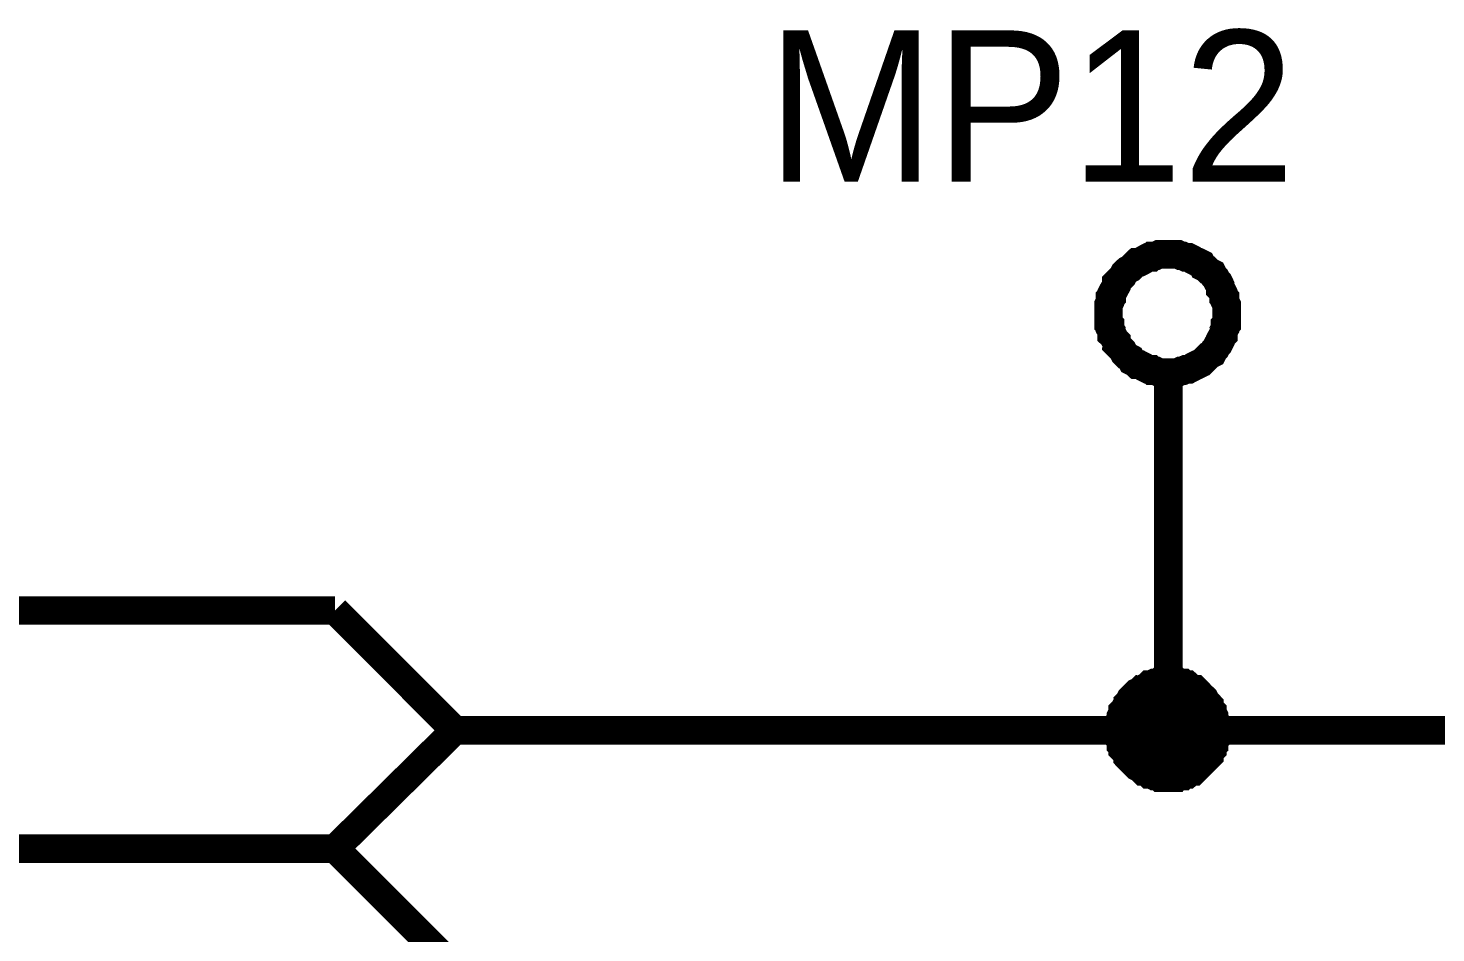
# Model space of a CAD drawing. Header units: millimetres. Extents: x 0 to 420, y 0 to 297.
# Drawn here: x 65.59 to 80.39, y 240.36 to 249.86 of the extents above; entities that cross this region are included whole.
import ezdxf

# ---------------------------------------------------------------- set-up
doc = ezdxf.new("R2010")
doc.units = ezdxf.units.MM
doc.layers.add('Sheet', color=255, linetype='Continuous')

msp = doc.modelspace()

# ---------------------------------------------------------------- linework, layer by layer
at = {"layer": 'Sheet'}
for points, const_width in [([(76.946, 246.86), (76.946, 246.893), (76.946, 246.926), (76.946, 246.959), (76.962, 246.992), (76.962, 247.025), (76.979, 247.042), (76.979, 247.075), (76.996, 247.108), (77.012, 247.125), (77.029, 247.158), (77.029, 247.191), (77.045, 247.207), (77.078, 247.241), (77.095, 247.257), (77.111, 247.29), (77.128, 247.307), (77.145, 247.323), (77.178, 247.34), (77.194, 247.356), (77.227, 247.39), (77.244, 247.406), (77.277, 247.406), (77.31, 247.423), (77.327, 247.439), (77.36, 247.456), (77.393, 247.456), (77.409, 247.472), (77.442, 247.472), (77.476, 247.489), (77.509, 247.489), (77.542, 247.489), (77.575, 247.489)], 0.3), ([(77.575, 247.489), (77.542, 247.489), (77.509, 247.489), (77.476, 247.489), (77.442, 247.472), (77.409, 247.472), (77.393, 247.456), (77.36, 247.456), (77.327, 247.439), (77.31, 247.423), (77.277, 247.406), (77.244, 247.406), (77.227, 247.39), (77.194, 247.356), (77.178, 247.34), (77.145, 247.323), (77.128, 247.307), (77.111, 247.29), (77.095, 247.257), (77.078, 247.241), (77.045, 247.207), (77.029, 247.191), (77.029, 247.158), (77.012, 247.125), (76.996, 247.108), (76.979, 247.075), (76.979, 247.042), (76.962, 247.025), (76.962, 246.992), (76.946, 246.959), (76.946, 246.926), (76.946, 246.893), (76.946, 246.86)], 0.3), ([(77.575, 247.489), (77.608, 247.489), (77.641, 247.489), (77.674, 247.489), (77.707, 247.472), (77.724, 247.472), (77.757, 247.456), (77.79, 247.456), (77.823, 247.439), (77.84, 247.423), (77.873, 247.406), (77.889, 247.406), (77.922, 247.39), (77.939, 247.356), (77.972, 247.34), (77.989, 247.323), (78.005, 247.307), (78.038, 247.29), (78.055, 247.257), (78.071, 247.241), (78.088, 247.207), (78.105, 247.191), (78.121, 247.158), (78.121, 247.125), (78.138, 247.108), (78.154, 247.075), (78.154, 247.042), (78.171, 247.025), (78.171, 246.992), (78.187, 246.959), (78.187, 246.926), (78.187, 246.893), (78.187, 246.86)], 0.3), ([(78.187, 246.86), (78.187, 246.893), (78.187, 246.926), (78.187, 246.959), (78.171, 246.992), (78.171, 247.025), (78.154, 247.042), (78.154, 247.075), (78.138, 247.108), (78.121, 247.125), (78.121, 247.158), (78.105, 247.191), (78.088, 247.207), (78.071, 247.241), (78.055, 247.257), (78.038, 247.29), (78.005, 247.307), (77.989, 247.323), (77.972, 247.34), (77.939, 247.356), (77.922, 247.39), (77.889, 247.406), (77.873, 247.406), (77.84, 247.423), (77.823, 247.439), (77.79, 247.456), (77.757, 247.456), (77.724, 247.472), (77.707, 247.472), (77.674, 247.489), (77.641, 247.489), (77.608, 247.489), (77.575, 247.489)], 0.3), ([(77.575, 246.247), (77.542, 246.247), (77.509, 246.247), (77.476, 246.247), (77.442, 246.264), (77.409, 246.264), (77.393, 246.28), (77.36, 246.28), (77.327, 246.297), (77.31, 246.313), (77.277, 246.33), (77.244, 246.33), (77.227, 246.346), (77.194, 246.363), (77.178, 246.396), (77.145, 246.413), (77.128, 246.429), (77.111, 246.446), (77.095, 246.479), (77.078, 246.495), (77.045, 246.529), (77.029, 246.545), (77.029, 246.578), (77.012, 246.595), (76.996, 246.628), (76.979, 246.644), (76.979, 246.678), (76.962, 246.711), (76.962, 246.744), (76.946, 246.76), (76.946, 246.793), (76.946, 246.827), (76.946, 246.86)], 0.3), ([(76.946, 246.86), (76.946, 246.86)], 0.3), ([(76.946, 246.86), (76.946, 246.827), (76.946, 246.793), (76.946, 246.76), (76.962, 246.744), (76.962, 246.711), (76.979, 246.678), (76.979, 246.644), (76.996, 246.628), (77.012, 246.595), (77.029, 246.578), (77.029, 246.545), (77.045, 246.529), (77.078, 246.495), (77.095, 246.479), (77.111, 246.446), (77.128, 246.429), (77.145, 246.413), (77.178, 246.396), (77.194, 246.363), (77.227, 246.346), (77.244, 246.33), (77.277, 246.33), (77.31, 246.313), (77.327, 246.297), (77.36, 246.28), (77.393, 246.28), (77.409, 246.264), (77.442, 246.264), (77.476, 246.247), (77.509, 246.247), (77.542, 246.247), (77.575, 246.247)], 0.3), ([(78.187, 246.86), (78.187, 246.827), (78.187, 246.793), (78.187, 246.76), (78.171, 246.744), (78.171, 246.711), (78.154, 246.678), (78.154, 246.644), (78.138, 246.628), (78.121, 246.595), (78.121, 246.578), (78.105, 246.545), (78.088, 246.529), (78.071, 246.495), (78.055, 246.479), (78.038, 246.446), (78.005, 246.429), (77.989, 246.413), (77.972, 246.396), (77.939, 246.363), (77.922, 246.346), (77.889, 246.33), (77.873, 246.33), (77.84, 246.313), (77.823, 246.297), (77.79, 246.28), (77.757, 246.28), (77.724, 246.264), (77.707, 246.264), (77.674, 246.247), (77.641, 246.247), (77.608, 246.247), (77.575, 246.247)], 0.3), ([(77.575, 246.247), (77.608, 246.247), (77.641, 246.247), (77.674, 246.247), (77.707, 246.264), (77.724, 246.264), (77.757, 246.28), (77.79, 246.28), (77.823, 246.297), (77.84, 246.313), (77.873, 246.33), (77.889, 246.33), (77.922, 246.346), (77.939, 246.363), (77.972, 246.396), (77.989, 246.413), (78.005, 246.429), (78.038, 246.446), (78.055, 246.479), (78.071, 246.495), (78.088, 246.529), (78.105, 246.545), (78.121, 246.578), (78.121, 246.595), (78.138, 246.628), (78.154, 246.644), (78.154, 246.678), (78.171, 246.711), (78.171, 246.744), (78.187, 246.76), (78.187, 246.793), (78.187, 246.827), (78.187, 246.86)], 0.3), ([(78.187, 246.86), (78.187, 246.86), (78.187, 246.86), (78.187, 246.86), (78.187, 246.86), (78.187, 246.86), (78.187, 246.86), (78.187, 246.86), (78.187, 246.86), (78.187, 246.86), (78.187, 246.86), (78.187, 246.86), (78.187, 246.86), (78.187, 246.86), (78.187, 246.86), (78.187, 246.86), (78.187, 246.86), (78.187, 246.86), (78.187, 246.86), (78.187, 246.86), (78.187, 246.86), (78.187, 246.86), (78.187, 246.86), (78.187, 246.86), (78.187, 246.86), (78.187, 246.86), (78.187, 246.86), (78.187, 246.86), (78.187, 246.86), (78.187, 246.86), (78.187, 246.86), (78.187, 246.86), (78.187, 246.86)], 0.3), ([(78.187, 246.86), (78.187, 246.86)], 0.3), ([(77.575, 246.247), (77.575, 244.989)], 0.3), ([(77.575, 242.488), (77.575, 244.989)], 0.3), ([(68.819, 243.747), (43.844, 243.747)], 0.3), ([(70.077, 242.488), (68.819, 243.747)], 0.3), ([(77.062, 242.488), (77.062, 242.521), (77.062, 242.538), (77.062, 242.571), (77.078, 242.588), (77.078, 242.621), (77.078, 242.637), (77.095, 242.67), (77.095, 242.687), (77.111, 242.703), (77.128, 242.737), (77.145, 242.753), (77.145, 242.77), (77.161, 242.786), (77.178, 242.819), (77.194, 242.836), (77.211, 242.852), (77.227, 242.869), (77.244, 242.886), (77.277, 242.902), (77.294, 242.919), (77.31, 242.919), (77.327, 242.935), (77.36, 242.952), (77.376, 242.968), (77.393, 242.968), (77.426, 242.985), (77.442, 242.985), (77.476, 242.985), (77.492, 243.002), (77.525, 243.002), (77.542, 243.002), (77.575, 243.002)], 0.3), ([(77.062, 242.488), (77.062, 242.521), (77.062, 242.538), (77.062, 242.571), (77.078, 242.588), (77.078, 242.621), (77.078, 242.637), (77.095, 242.67), (77.095, 242.687), (77.111, 242.703), (77.128, 242.737), (77.145, 242.753), (77.145, 242.77), (77.161, 242.786), (77.178, 242.819), (77.194, 242.836), (77.211, 242.852), (77.227, 242.869), (77.244, 242.886), (77.277, 242.902), (77.294, 242.919), (77.31, 242.919), (77.327, 242.935), (77.36, 242.952), (77.376, 242.968), (77.393, 242.968), (77.426, 242.985), (77.442, 242.985), (77.476, 242.985), (77.492, 243.002), (77.525, 243.002), (77.542, 243.002), (77.575, 243.002)], 0.3), ([(77.062, 242.488), (77.062, 242.521), (77.062, 242.538), (77.062, 242.571), (77.078, 242.588), (77.078, 242.621), (77.078, 242.637), (77.095, 242.67), (77.095, 242.687), (77.111, 242.703), (77.128, 242.737), (77.145, 242.753), (77.145, 242.77), (77.161, 242.786), (77.178, 242.819), (77.194, 242.836), (77.211, 242.852), (77.227, 242.869), (77.244, 242.886), (77.277, 242.902), (77.294, 242.919), (77.31, 242.919), (77.327, 242.935), (77.36, 242.952), (77.376, 242.968), (77.393, 242.968), (77.426, 242.985), (77.442, 242.985), (77.476, 242.985), (77.492, 243.002), (77.525, 243.002), (77.542, 243.002), (77.575, 243.002)], 0.3), ([(77.062, 242.488), (77.062, 242.521), (77.062, 242.538), (77.062, 242.571), (77.078, 242.588), (77.078, 242.621), (77.078, 242.637), (77.095, 242.67), (77.095, 242.687), (77.111, 242.703), (77.128, 242.737), (77.145, 242.753), (77.145, 242.77), (77.161, 242.786), (77.178, 242.819), (77.194, 242.836), (77.211, 242.852), (77.227, 242.869), (77.244, 242.886), (77.277, 242.902), (77.294, 242.919), (77.31, 242.919), (77.327, 242.935), (77.36, 242.952), (77.376, 242.968), (77.393, 242.968), (77.426, 242.985), (77.442, 242.985), (77.476, 242.985), (77.492, 243.002), (77.525, 243.002), (77.542, 243.002), (77.575, 243.002)], 0.3), ([(77.062, 242.488), (77.062, 242.521), (77.062, 242.538), (77.062, 242.571), (77.078, 242.588), (77.078, 242.621), (77.078, 242.637), (77.095, 242.67), (77.095, 242.687), (77.111, 242.703), (77.128, 242.737), (77.145, 242.753), (77.145, 242.77), (77.161, 242.786), (77.178, 242.819), (77.194, 242.836), (77.211, 242.852), (77.227, 242.869), (77.244, 242.886), (77.277, 242.902), (77.294, 242.919), (77.31, 242.919), (77.327, 242.935), (77.36, 242.952), (77.376, 242.968), (77.393, 242.968), (77.426, 242.985), (77.442, 242.985), (77.476, 242.985), (77.492, 243.002), (77.525, 243.002), (77.542, 243.002), (77.575, 243.002)], 0.3), ([(77.062, 242.488), (77.062, 242.521), (77.062, 242.538), (77.062, 242.571), (77.078, 242.588), (77.078, 242.621), (77.078, 242.637), (77.095, 242.67), (77.095, 242.687), (77.111, 242.703), (77.128, 242.737), (77.145, 242.753), (77.145, 242.77), (77.161, 242.786), (77.178, 242.819), (77.194, 242.836), (77.211, 242.852), (77.227, 242.869), (77.244, 242.886), (77.277, 242.902), (77.294, 242.919), (77.31, 242.919), (77.327, 242.935), (77.36, 242.952), (77.376, 242.968), (77.393, 242.968), (77.426, 242.985), (77.442, 242.985), (77.476, 242.985), (77.492, 243.002), (77.525, 243.002), (77.542, 243.002), (77.575, 243.002)], 0.3), ([(77.062, 242.488), (77.062, 242.521), (77.062, 242.538), (77.062, 242.571), (77.078, 242.588), (77.078, 242.621), (77.078, 242.637), (77.095, 242.67), (77.095, 242.687), (77.111, 242.703), (77.128, 242.737), (77.145, 242.753), (77.145, 242.77), (77.161, 242.786), (77.178, 242.819), (77.194, 242.836), (77.211, 242.852), (77.227, 242.869), (77.244, 242.886), (77.277, 242.902), (77.294, 242.919), (77.31, 242.919), (77.327, 242.935), (77.36, 242.952), (77.376, 242.968), (77.393, 242.968), (77.426, 242.985), (77.442, 242.985), (77.476, 242.985), (77.492, 243.002), (77.525, 243.002), (77.542, 243.002), (77.575, 243.002)], 0.0991), ([(77.062, 242.488), (77.062, 242.521), (77.062, 242.538), (77.062, 242.571), (77.078, 242.588), (77.078, 242.621), (77.078, 242.637), (77.095, 242.67), (77.095, 242.687), (77.111, 242.703), (77.128, 242.737), (77.145, 242.753), (77.145, 242.77), (77.161, 242.786), (77.178, 242.819), (77.194, 242.836), (77.211, 242.852), (77.227, 242.869), (77.244, 242.886), (77.277, 242.902), (77.294, 242.919), (77.31, 242.919), (77.327, 242.935), (77.36, 242.952), (77.376, 242.968), (77.393, 242.968), (77.426, 242.985), (77.442, 242.985), (77.476, 242.985), (77.492, 243.002), (77.525, 243.002), (77.542, 243.002), (77.575, 243.002)], 0.0991), ([(77.062, 242.488), (77.062, 242.521), (77.062, 242.538), (77.062, 242.571), (77.078, 242.588), (77.078, 242.621), (77.078, 242.637), (77.095, 242.67), (77.095, 242.687), (77.111, 242.703), (77.128, 242.737), (77.145, 242.753), (77.145, 242.77), (77.161, 242.786), (77.178, 242.819), (77.194, 242.836), (77.211, 242.852), (77.227, 242.869), (77.244, 242.886), (77.277, 242.902), (77.294, 242.919), (77.31, 242.919), (77.327, 242.935), (77.36, 242.952), (77.376, 242.968), (77.393, 242.968), (77.426, 242.985), (77.442, 242.985), (77.476, 242.985), (77.492, 243.002), (77.525, 243.002), (77.542, 243.002), (77.575, 243.002)], 0.0991), ([(77.062, 242.488), (77.062, 242.521), (77.062, 242.538), (77.062, 242.571), (77.078, 242.588), (77.078, 242.621), (77.078, 242.637), (77.095, 242.67), (77.095, 242.687), (77.111, 242.703), (77.128, 242.737), (77.145, 242.753), (77.145, 242.77), (77.161, 242.786), (77.178, 242.819), (77.194, 242.836), (77.211, 242.852), (77.227, 242.869), (77.244, 242.886), (77.277, 242.902), (77.294, 242.919), (77.31, 242.919), (77.327, 242.935), (77.36, 242.952), (77.376, 242.968), (77.393, 242.968), (77.426, 242.985), (77.442, 242.985), (77.476, 242.985), (77.492, 243.002), (77.525, 243.002), (77.542, 243.002), (77.575, 243.002)], 0.0991), ([(77.062, 242.488), (77.062, 242.521), (77.062, 242.538), (77.062, 242.571), (77.078, 242.588), (77.078, 242.621), (77.078, 242.637), (77.095, 242.67), (77.095, 242.687), (77.111, 242.703), (77.128, 242.737), (77.145, 242.753), (77.145, 242.77), (77.161, 242.786), (77.178, 242.819), (77.194, 242.836), (77.211, 242.852), (77.227, 242.869), (77.244, 242.886), (77.277, 242.902), (77.294, 242.919), (77.31, 242.919), (77.327, 242.935), (77.36, 242.952), (77.376, 242.968), (77.393, 242.968), (77.426, 242.985), (77.442, 242.985), (77.476, 242.985), (77.492, 243.002), (77.525, 243.002), (77.542, 243.002), (77.575, 243.002)], 0.0991), ([(77.062, 242.488), (77.062, 242.521), (77.062, 242.538), (77.062, 242.571), (77.078, 242.588), (77.078, 242.621), (77.078, 242.637), (77.095, 242.67), (77.095, 242.687), (77.111, 242.703), (77.128, 242.737), (77.145, 242.753), (77.145, 242.77), (77.161, 242.786), (77.178, 242.819), (77.194, 242.836), (77.211, 242.852), (77.227, 242.869), (77.244, 242.886), (77.277, 242.902), (77.294, 242.919), (77.31, 242.919), (77.327, 242.935), (77.36, 242.952), (77.376, 242.968), (77.393, 242.968), (77.426, 242.985), (77.442, 242.985), (77.476, 242.985), (77.492, 243.002), (77.525, 243.002), (77.542, 243.002), (77.575, 243.002)], 0.0991), ([(77.575, 243.002), (77.575, 243.002)], 0.3), ([(77.575, 243.002), (77.608, 243.002), (77.625, 243.002), (77.658, 243.002), (77.674, 242.985), (77.707, 242.985), (77.724, 242.985), (77.74, 242.968), (77.773, 242.968), (77.79, 242.952), (77.807, 242.935), (77.84, 242.919), (77.856, 242.919), (77.873, 242.902), (77.889, 242.886), (77.906, 242.869), (77.922, 242.852), (77.939, 242.836), (77.956, 242.819), (77.972, 242.786), (77.989, 242.77), (78.005, 242.753), (78.005, 242.737), (78.022, 242.703), (78.038, 242.687), (78.038, 242.67), (78.055, 242.637), (78.055, 242.621), (78.055, 242.588), (78.071, 242.571), (78.071, 242.538), (78.071, 242.521), (78.071, 242.488)], 0.3), ([(77.575, 243.002), (77.575, 243.002)], 0.3), ([(77.575, 243.002), (77.608, 243.002), (77.625, 243.002), (77.658, 243.002), (77.674, 242.985), (77.707, 242.985), (77.724, 242.985), (77.74, 242.968), (77.773, 242.968), (77.79, 242.952), (77.807, 242.935), (77.84, 242.919), (77.856, 242.919), (77.873, 242.902), (77.889, 242.886), (77.906, 242.869), (77.922, 242.852), (77.939, 242.836), (77.956, 242.819), (77.972, 242.786), (77.989, 242.77), (78.005, 242.753), (78.005, 242.737), (78.022, 242.703), (78.038, 242.687), (78.038, 242.67), (78.055, 242.637), (78.055, 242.621), (78.055, 242.588), (78.071, 242.571), (78.071, 242.538), (78.071, 242.521), (78.071, 242.488)], 0.3), ([(77.575, 243.002), (77.575, 243.002)], 0.3), ([(77.575, 243.002), (77.608, 243.002), (77.625, 243.002), (77.658, 243.002), (77.674, 242.985), (77.707, 242.985), (77.724, 242.985), (77.74, 242.968), (77.773, 242.968), (77.79, 242.952), (77.807, 242.935), (77.84, 242.919), (77.856, 242.919), (77.873, 242.902), (77.889, 242.886), (77.906, 242.869), (77.922, 242.852), (77.939, 242.836), (77.956, 242.819), (77.972, 242.786), (77.989, 242.77), (78.005, 242.753), (78.005, 242.737), (78.022, 242.703), (78.038, 242.687), (78.038, 242.67), (78.055, 242.637), (78.055, 242.621), (78.055, 242.588), (78.071, 242.571), (78.071, 242.538), (78.071, 242.521), (78.071, 242.488)], 0.3), ([(77.575, 243.002), (77.575, 243.002)], 0.3), ([(77.575, 243.002), (77.608, 243.002), (77.625, 243.002), (77.658, 243.002), (77.674, 242.985), (77.707, 242.985), (77.724, 242.985), (77.74, 242.968), (77.773, 242.968), (77.79, 242.952), (77.807, 242.935), (77.84, 242.919), (77.856, 242.919), (77.873, 242.902), (77.889, 242.886), (77.906, 242.869), (77.922, 242.852), (77.939, 242.836), (77.956, 242.819), (77.972, 242.786), (77.989, 242.77), (78.005, 242.753), (78.005, 242.737), (78.022, 242.703), (78.038, 242.687), (78.038, 242.67), (78.055, 242.637), (78.055, 242.621), (78.055, 242.588), (78.071, 242.571), (78.071, 242.538), (78.071, 242.521), (78.071, 242.488)], 0.3), ([(77.575, 243.002), (77.575, 243.002)], 0.3), ([(77.575, 243.002), (77.608, 243.002), (77.625, 243.002), (77.658, 243.002), (77.674, 242.985), (77.707, 242.985), (77.724, 242.985), (77.74, 242.968), (77.773, 242.968), (77.79, 242.952), (77.807, 242.935), (77.84, 242.919), (77.856, 242.919), (77.873, 242.902), (77.889, 242.886), (77.906, 242.869), (77.922, 242.852), (77.939, 242.836), (77.956, 242.819), (77.972, 242.786), (77.989, 242.77), (78.005, 242.753), (78.005, 242.737), (78.022, 242.703), (78.038, 242.687), (78.038, 242.67), (78.055, 242.637), (78.055, 242.621), (78.055, 242.588), (78.071, 242.571), (78.071, 242.538), (78.071, 242.521), (78.071, 242.488)], 0.3), ([(77.575, 243.002), (77.575, 243.002)], 0.3), ([(77.575, 243.002), (77.608, 243.002), (77.625, 243.002), (77.658, 243.002), (77.674, 242.985), (77.707, 242.985), (77.724, 242.985), (77.74, 242.968), (77.773, 242.968), (77.79, 242.952), (77.807, 242.935), (77.84, 242.919), (77.856, 242.919), (77.873, 242.902), (77.889, 242.886), (77.906, 242.869), (77.922, 242.852), (77.939, 242.836), (77.956, 242.819), (77.972, 242.786), (77.989, 242.77), (78.005, 242.753), (78.005, 242.737), (78.022, 242.703), (78.038, 242.687), (78.038, 242.67), (78.055, 242.637), (78.055, 242.621), (78.055, 242.588), (78.071, 242.571), (78.071, 242.538), (78.071, 242.521), (78.071, 242.488)], 0.3), ([(77.575, 243.002), (77.575, 243.002)], 0.0991), ([(77.575, 243.002), (77.608, 243.002), (77.625, 243.002), (77.658, 243.002), (77.674, 242.985), (77.707, 242.985), (77.724, 242.985), (77.74, 242.968), (77.773, 242.968), (77.79, 242.952), (77.807, 242.935), (77.84, 242.919), (77.856, 242.919), (77.873, 242.902), (77.889, 242.886), (77.906, 242.869), (77.922, 242.852), (77.939, 242.836), (77.956, 242.819), (77.972, 242.786), (77.989, 242.77), (78.005, 242.753), (78.005, 242.737), (78.022, 242.703), (78.038, 242.687), (78.038, 242.67), (78.055, 242.637), (78.055, 242.621), (78.055, 242.588), (78.071, 242.571), (78.071, 242.538), (78.071, 242.521), (78.071, 242.488)], 0.0991), ([(77.575, 243.002), (77.575, 243.002)], 0.0991), ([(77.575, 243.002), (77.608, 243.002), (77.625, 243.002), (77.658, 243.002), (77.674, 242.985), (77.707, 242.985), (77.724, 242.985), (77.74, 242.968), (77.773, 242.968), (77.79, 242.952), (77.807, 242.935), (77.84, 242.919), (77.856, 242.919), (77.873, 242.902), (77.889, 242.886), (77.906, 242.869), (77.922, 242.852), (77.939, 242.836), (77.956, 242.819), (77.972, 242.786), (77.989, 242.77), (78.005, 242.753), (78.005, 242.737), (78.022, 242.703), (78.038, 242.687), (78.038, 242.67), (78.055, 242.637), (78.055, 242.621), (78.055, 242.588), (78.071, 242.571), (78.071, 242.538), (78.071, 242.521), (78.071, 242.488)], 0.0991), ([(77.575, 243.002), (77.575, 243.002)], 0.0991), ([(77.575, 243.002), (77.608, 243.002), (77.625, 243.002), (77.658, 243.002), (77.674, 242.985), (77.707, 242.985), (77.724, 242.985), (77.74, 242.968), (77.773, 242.968), (77.79, 242.952), (77.807, 242.935), (77.84, 242.919), (77.856, 242.919), (77.873, 242.902), (77.889, 242.886), (77.906, 242.869), (77.922, 242.852), (77.939, 242.836), (77.956, 242.819), (77.972, 242.786), (77.989, 242.77), (78.005, 242.753), (78.005, 242.737), (78.022, 242.703), (78.038, 242.687), (78.038, 242.67), (78.055, 242.637), (78.055, 242.621), (78.055, 242.588), (78.071, 242.571), (78.071, 242.538), (78.071, 242.521), (78.071, 242.488)], 0.0991), ([(77.575, 243.002), (77.575, 243.002)], 0.0991), ([(77.575, 243.002), (77.608, 243.002), (77.625, 243.002), (77.658, 243.002), (77.674, 242.985), (77.707, 242.985), (77.724, 242.985), (77.74, 242.968), (77.773, 242.968), (77.79, 242.952), (77.807, 242.935), (77.84, 242.919), (77.856, 242.919), (77.873, 242.902), (77.889, 242.886), (77.906, 242.869), (77.922, 242.852), (77.939, 242.836), (77.956, 242.819), (77.972, 242.786), (77.989, 242.77), (78.005, 242.753), (78.005, 242.737), (78.022, 242.703), (78.038, 242.687), (78.038, 242.67), (78.055, 242.637), (78.055, 242.621), (78.055, 242.588), (78.071, 242.571), (78.071, 242.538), (78.071, 242.521), (78.071, 242.488)], 0.0991), ([(77.575, 243.002), (77.575, 243.002)], 0.0991), ([(77.575, 243.002), (77.608, 243.002), (77.625, 243.002), (77.658, 243.002), (77.674, 242.985), (77.707, 242.985), (77.724, 242.985), (77.74, 242.968), (77.773, 242.968), (77.79, 242.952), (77.807, 242.935), (77.84, 242.919), (77.856, 242.919), (77.873, 242.902), (77.889, 242.886), (77.906, 242.869), (77.922, 242.852), (77.939, 242.836), (77.956, 242.819), (77.972, 242.786), (77.989, 242.77), (78.005, 242.753), (78.005, 242.737), (78.022, 242.703), (78.038, 242.687), (78.038, 242.67), (78.055, 242.637), (78.055, 242.621), (78.055, 242.588), (78.071, 242.571), (78.071, 242.538), (78.071, 242.521), (78.071, 242.488)], 0.0991), ([(77.575, 243.002), (77.575, 243.002)], 0.0991), ([(77.575, 243.002), (77.608, 243.002), (77.625, 243.002), (77.658, 243.002), (77.674, 242.985), (77.707, 242.985), (77.724, 242.985), (77.74, 242.968), (77.773, 242.968), (77.79, 242.952), (77.807, 242.935), (77.84, 242.919), (77.856, 242.919), (77.873, 242.902), (77.889, 242.886), (77.906, 242.869), (77.922, 242.852), (77.939, 242.836), (77.956, 242.819), (77.972, 242.786), (77.989, 242.77), (78.005, 242.753), (78.005, 242.737), (78.022, 242.703), (78.038, 242.687), (78.038, 242.67), (78.055, 242.637), (78.055, 242.621), (78.055, 242.588), (78.071, 242.571), (78.071, 242.538), (78.071, 242.521), (78.071, 242.488)], 0.0991), ([(68.819, 241.246), (70.077, 242.488)], 0.3), ([(70.077, 242.488), (72.576, 242.488)], 0.3), ([(72.576, 242.488), (77.575, 242.488)], 0.3), ([(77.575, 241.991), (77.542, 241.991), (77.525, 241.991), (77.492, 241.991), (77.476, 242.008), (77.442, 242.008), (77.426, 242.008), (77.393, 242.025), (77.376, 242.025), (77.36, 242.041), (77.327, 242.058), (77.31, 242.058), (77.294, 242.074), (77.277, 242.091), (77.244, 242.107), (77.227, 242.124), (77.211, 242.14), (77.194, 242.157), (77.178, 242.174), (77.161, 242.19), (77.145, 242.207), (77.145, 242.223), (77.128, 242.256), (77.111, 242.273), (77.095, 242.289), (77.095, 242.323), (77.078, 242.339), (77.078, 242.356), (77.078, 242.389), (77.062, 242.405), (77.062, 242.439), (77.062, 242.455), (77.062, 242.488)], 0.3), ([(77.062, 242.488), (77.062, 242.488)], 0.3), ([(77.575, 241.991), (77.542, 241.991), (77.525, 241.991), (77.492, 241.991), (77.476, 242.008), (77.442, 242.008), (77.426, 242.008), (77.393, 242.025), (77.376, 242.025), (77.36, 242.041), (77.327, 242.058), (77.31, 242.058), (77.294, 242.074), (77.277, 242.091), (77.244, 242.107), (77.227, 242.124), (77.211, 242.14), (77.194, 242.157), (77.178, 242.174), (77.161, 242.19), (77.145, 242.207), (77.145, 242.223), (77.128, 242.256), (77.111, 242.273), (77.095, 242.289), (77.095, 242.323), (77.078, 242.339), (77.078, 242.356), (77.078, 242.389), (77.062, 242.405), (77.062, 242.439), (77.062, 242.455), (77.062, 242.488)], 0.3), ([(77.062, 242.488), (77.062, 242.488)], 0.3), ([(77.575, 241.991), (77.542, 241.991), (77.525, 241.991), (77.492, 241.991), (77.476, 242.008), (77.442, 242.008), (77.426, 242.008), (77.393, 242.025), (77.376, 242.025), (77.36, 242.041), (77.327, 242.058), (77.31, 242.058), (77.294, 242.074), (77.277, 242.091), (77.244, 242.107), (77.227, 242.124), (77.211, 242.14), (77.194, 242.157), (77.178, 242.174), (77.161, 242.19), (77.145, 242.207), (77.145, 242.223), (77.128, 242.256), (77.111, 242.273), (77.095, 242.289), (77.095, 242.323), (77.078, 242.339), (77.078, 242.356), (77.078, 242.389), (77.062, 242.405), (77.062, 242.439), (77.062, 242.455), (77.062, 242.488)], 0.3), ([(77.062, 242.488), (77.062, 242.488)], 0.3), ([(77.575, 241.991), (77.542, 241.991), (77.525, 241.991), (77.492, 241.991), (77.476, 242.008), (77.442, 242.008), (77.426, 242.008), (77.393, 242.025), (77.376, 242.025), (77.36, 242.041), (77.327, 242.058), (77.31, 242.058), (77.294, 242.074), (77.277, 242.091), (77.244, 242.107), (77.227, 242.124), (77.211, 242.14), (77.194, 242.157), (77.178, 242.174), (77.161, 242.19), (77.145, 242.207), (77.145, 242.223), (77.128, 242.256), (77.111, 242.273), (77.095, 242.289), (77.095, 242.323), (77.078, 242.339), (77.078, 242.356), (77.078, 242.389), (77.062, 242.405), (77.062, 242.439), (77.062, 242.455), (77.062, 242.488)], 0.3), ([(77.062, 242.488), (77.062, 242.488)], 0.3), ([(77.575, 241.991), (77.542, 241.991), (77.525, 241.991), (77.492, 241.991), (77.476, 242.008), (77.442, 242.008), (77.426, 242.008), (77.393, 242.025), (77.376, 242.025), (77.36, 242.041), (77.327, 242.058), (77.31, 242.058), (77.294, 242.074), (77.277, 242.091), (77.244, 242.107), (77.227, 242.124), (77.211, 242.14), (77.194, 242.157), (77.178, 242.174), (77.161, 242.19), (77.145, 242.207), (77.145, 242.223), (77.128, 242.256), (77.111, 242.273), (77.095, 242.289), (77.095, 242.323), (77.078, 242.339), (77.078, 242.356), (77.078, 242.389), (77.062, 242.405), (77.062, 242.439), (77.062, 242.455), (77.062, 242.488)], 0.3), ([(77.062, 242.488), (77.062, 242.488)], 0.3), ([(77.575, 241.991), (77.542, 241.991), (77.525, 241.991), (77.492, 241.991), (77.476, 242.008), (77.442, 242.008), (77.426, 242.008), (77.393, 242.025), (77.376, 242.025), (77.36, 242.041), (77.327, 242.058), (77.31, 242.058), (77.294, 242.074), (77.277, 242.091), (77.244, 242.107), (77.227, 242.124), (77.211, 242.14), (77.194, 242.157), (77.178, 242.174), (77.161, 242.19), (77.145, 242.207), (77.145, 242.223), (77.128, 242.256), (77.111, 242.273), (77.095, 242.289), (77.095, 242.323), (77.078, 242.339), (77.078, 242.356), (77.078, 242.389), (77.062, 242.405), (77.062, 242.439), (77.062, 242.455), (77.062, 242.488)], 0.3), ([(77.062, 242.488), (77.062, 242.488)], 0.3), ([(78.071, 242.488), (78.071, 242.455), (78.071, 242.439), (78.071, 242.405), (78.055, 242.389), (78.055, 242.356), (78.055, 242.339), (78.038, 242.323), (78.038, 242.289), (78.022, 242.273), (78.005, 242.256), (78.005, 242.223), (77.989, 242.207), (77.972, 242.19), (77.956, 242.174), (77.939, 242.157), (77.922, 242.14), (77.906, 242.124), (77.889, 242.107), (77.873, 242.091), (77.856, 242.074), (77.84, 242.058), (77.807, 242.058), (77.79, 242.041), (77.773, 242.025), (77.74, 242.025), (77.724, 242.008), (77.707, 242.008), (77.674, 242.008), (77.658, 241.991), (77.625, 241.991), (77.608, 241.991), (77.575, 241.991)], 0.3), ([(78.071, 242.488), (78.071, 242.455), (78.071, 242.439), (78.071, 242.405), (78.055, 242.389), (78.055, 242.356), (78.055, 242.339), (78.038, 242.323), (78.038, 242.289), (78.022, 242.273), (78.005, 242.256), (78.005, 242.223), (77.989, 242.207), (77.972, 242.19), (77.956, 242.174), (77.939, 242.157), (77.922, 242.14), (77.906, 242.124), (77.889, 242.107), (77.873, 242.091), (77.856, 242.074), (77.84, 242.058), (77.807, 242.058), (77.79, 242.041), (77.773, 242.025), (77.74, 242.025), (77.724, 242.008), (77.707, 242.008), (77.674, 242.008), (77.658, 241.991), (77.625, 241.991), (77.608, 241.991), (77.575, 241.991)], 0.3), ([(77.575, 242.488), (87.572, 242.488), (102.55, 242.488), (107.549, 242.488)], 0.3), ([(78.071, 242.488), (78.071, 242.455), (78.071, 242.439), (78.071, 242.405), (78.055, 242.389), (78.055, 242.356), (78.055, 242.339), (78.038, 242.323), (78.038, 242.289), (78.022, 242.273), (78.005, 242.256), (78.005, 242.223), (77.989, 242.207), (77.972, 242.19), (77.956, 242.174), (77.939, 242.157), (77.922, 242.14), (77.906, 242.124), (77.889, 242.107), (77.873, 242.091), (77.856, 242.074), (77.84, 242.058), (77.807, 242.058), (77.79, 242.041), (77.773, 242.025), (77.74, 242.025), (77.724, 242.008), (77.707, 242.008), (77.674, 242.008), (77.658, 241.991), (77.625, 241.991), (77.608, 241.991), (77.575, 241.991)], 0.3), ([(78.071, 242.488), (78.071, 242.455), (78.071, 242.439), (78.071, 242.405), (78.055, 242.389), (78.055, 242.356), (78.055, 242.339), (78.038, 242.323), (78.038, 242.289), (78.022, 242.273), (78.005, 242.256), (78.005, 242.223), (77.989, 242.207), (77.972, 242.19), (77.956, 242.174), (77.939, 242.157), (77.922, 242.14), (77.906, 242.124), (77.889, 242.107), (77.873, 242.091), (77.856, 242.074), (77.84, 242.058), (77.807, 242.058), (77.79, 242.041), (77.773, 242.025), (77.74, 242.025), (77.724, 242.008), (77.707, 242.008), (77.674, 242.008), (77.658, 241.991), (77.625, 241.991), (77.608, 241.991), (77.575, 241.991)], 0.3), ([(78.071, 242.488), (78.071, 242.455), (78.071, 242.439), (78.071, 242.405), (78.055, 242.389), (78.055, 242.356), (78.055, 242.339), (78.038, 242.323), (78.038, 242.289), (78.022, 242.273), (78.005, 242.256), (78.005, 242.223), (77.989, 242.207), (77.972, 242.19), (77.956, 242.174), (77.939, 242.157), (77.922, 242.14), (77.906, 242.124), (77.889, 242.107), (77.873, 242.091), (77.856, 242.074), (77.84, 242.058), (77.807, 242.058), (77.79, 242.041), (77.773, 242.025), (77.74, 242.025), (77.724, 242.008), (77.707, 242.008), (77.674, 242.008), (77.658, 241.991), (77.625, 241.991), (77.608, 241.991), (77.575, 241.991)], 0.3), ([(78.071, 242.488), (78.071, 242.455), (78.071, 242.439), (78.071, 242.405), (78.055, 242.389), (78.055, 242.356), (78.055, 242.339), (78.038, 242.323), (78.038, 242.289), (78.022, 242.273), (78.005, 242.256), (78.005, 242.223), (77.989, 242.207), (77.972, 242.19), (77.956, 242.174), (77.939, 242.157), (77.922, 242.14), (77.906, 242.124), (77.889, 242.107), (77.873, 242.091), (77.856, 242.074), (77.84, 242.058), (77.807, 242.058), (77.79, 242.041), (77.773, 242.025), (77.74, 242.025), (77.724, 242.008), (77.707, 242.008), (77.674, 242.008), (77.658, 241.991), (77.625, 241.991), (77.608, 241.991), (77.575, 241.991)], 0.3), ([(78.071, 242.488), (78.071, 242.488), (78.071, 242.488), (78.071, 242.488), (78.071, 242.488), (78.071, 242.488), (78.071, 242.488), (78.071, 242.488), (78.071, 242.488), (78.071, 242.488), (78.071, 242.488), (78.071, 242.488), (78.071, 242.488), (78.071, 242.488), (78.071, 242.488), (78.071, 242.488), (78.071, 242.488), (78.071, 242.488), (78.071, 242.488), (78.071, 242.488), (78.071, 242.488), (78.071, 242.488), (78.071, 242.488), (78.071, 242.488), (78.071, 242.488), (78.071, 242.488), (78.071, 242.488), (78.071, 242.488), (78.071, 242.488), (78.071, 242.488), (78.071, 242.488), (78.071, 242.488), (78.071, 242.488)], 0.3), ([(78.071, 242.488), (78.071, 242.488)], 0.3), ([(78.071, 242.488), (78.071, 242.488), (78.071, 242.488), (78.071, 242.488), (78.071, 242.488), (78.071, 242.488), (78.071, 242.488), (78.071, 242.488), (78.071, 242.488), (78.071, 242.488), (78.071, 242.488), (78.071, 242.488), (78.071, 242.488), (78.071, 242.488), (78.071, 242.488), (78.071, 242.488), (78.071, 242.488), (78.071, 242.488), (78.071, 242.488), (78.071, 242.488), (78.071, 242.488), (78.071, 242.488), (78.071, 242.488), (78.071, 242.488), (78.071, 242.488), (78.071, 242.488), (78.071, 242.488), (78.071, 242.488), (78.071, 242.488), (78.071, 242.488), (78.071, 242.488), (78.071, 242.488), (78.071, 242.488)], 0.3), ([(78.071, 242.488), (78.071, 242.488)], 0.3), ([(78.071, 242.488), (78.071, 242.488), (78.071, 242.488), (78.071, 242.488), (78.071, 242.488), (78.071, 242.488), (78.071, 242.488), (78.071, 242.488), (78.071, 242.488), (78.071, 242.488), (78.071, 242.488), (78.071, 242.488), (78.071, 242.488), (78.071, 242.488), (78.071, 242.488), (78.071, 242.488), (78.071, 242.488), (78.071, 242.488), (78.071, 242.488), (78.071, 242.488), (78.071, 242.488), (78.071, 242.488), (78.071, 242.488), (78.071, 242.488), (78.071, 242.488), (78.071, 242.488), (78.071, 242.488), (78.071, 242.488), (78.071, 242.488), (78.071, 242.488), (78.071, 242.488), (78.071, 242.488), (78.071, 242.488)], 0.3), ([(78.071, 242.488), (78.071, 242.488)], 0.3), ([(78.071, 242.488), (78.071, 242.488), (78.071, 242.488), (78.071, 242.488), (78.071, 242.488), (78.071, 242.488), (78.071, 242.488), (78.071, 242.488), (78.071, 242.488), (78.071, 242.488), (78.071, 242.488), (78.071, 242.488), (78.071, 242.488), (78.071, 242.488), (78.071, 242.488), (78.071, 242.488), (78.071, 242.488), (78.071, 242.488), (78.071, 242.488), (78.071, 242.488), (78.071, 242.488), (78.071, 242.488), (78.071, 242.488), (78.071, 242.488), (78.071, 242.488), (78.071, 242.488), (78.071, 242.488), (78.071, 242.488), (78.071, 242.488), (78.071, 242.488), (78.071, 242.488), (78.071, 242.488), (78.071, 242.488)], 0.3), ([(78.071, 242.488), (78.071, 242.488)], 0.3), ([(78.071, 242.488), (78.071, 242.488), (78.071, 242.488), (78.071, 242.488), (78.071, 242.488), (78.071, 242.488), (78.071, 242.488), (78.071, 242.488), (78.071, 242.488), (78.071, 242.488), (78.071, 242.488), (78.071, 242.488), (78.071, 242.488), (78.071, 242.488), (78.071, 242.488), (78.071, 242.488), (78.071, 242.488), (78.071, 242.488), (78.071, 242.488), (78.071, 242.488), (78.071, 242.488), (78.071, 242.488), (78.071, 242.488), (78.071, 242.488), (78.071, 242.488), (78.071, 242.488), (78.071, 242.488), (78.071, 242.488), (78.071, 242.488), (78.071, 242.488), (78.071, 242.488), (78.071, 242.488), (78.071, 242.488)], 0.3), ([(78.071, 242.488), (78.071, 242.488)], 0.3), ([(78.071, 242.488), (78.071, 242.488), (78.071, 242.488), (78.071, 242.488), (78.071, 242.488), (78.071, 242.488), (78.071, 242.488), (78.071, 242.488), (78.071, 242.488), (78.071, 242.488), (78.071, 242.488), (78.071, 242.488), (78.071, 242.488), (78.071, 242.488), (78.071, 242.488), (78.071, 242.488), (78.071, 242.488), (78.071, 242.488), (78.071, 242.488), (78.071, 242.488), (78.071, 242.488), (78.071, 242.488), (78.071, 242.488), (78.071, 242.488), (78.071, 242.488), (78.071, 242.488), (78.071, 242.488), (78.071, 242.488), (78.071, 242.488), (78.071, 242.488), (78.071, 242.488), (78.071, 242.488), (78.071, 242.488)], 0.3), ([(78.071, 242.488), (78.071, 242.488)], 0.3), ([(77.575, 241.991), (77.542, 241.991), (77.525, 241.991), (77.492, 241.991), (77.476, 242.008), (77.442, 242.008), (77.426, 242.008), (77.393, 242.025), (77.376, 242.025), (77.36, 242.041), (77.327, 242.058), (77.31, 242.058), (77.294, 242.074), (77.277, 242.091), (77.244, 242.107), (77.227, 242.124), (77.211, 242.14), (77.194, 242.157), (77.178, 242.174), (77.161, 242.19), (77.145, 242.207), (77.145, 242.223), (77.128, 242.256), (77.111, 242.273), (77.095, 242.289), (77.095, 242.323), (77.078, 242.339), (77.078, 242.356), (77.078, 242.389), (77.062, 242.405), (77.062, 242.439), (77.062, 242.455), (77.062, 242.488)], 0.0991), ([(77.062, 242.488), (77.062, 242.488)], 0.0991), ([(77.575, 241.991), (77.542, 241.991), (77.525, 241.991), (77.492, 241.991), (77.476, 242.008), (77.442, 242.008), (77.426, 242.008), (77.393, 242.025), (77.376, 242.025), (77.36, 242.041), (77.327, 242.058), (77.31, 242.058), (77.294, 242.074), (77.277, 242.091), (77.244, 242.107), (77.227, 242.124), (77.211, 242.14), (77.194, 242.157), (77.178, 242.174), (77.161, 242.19), (77.145, 242.207), (77.145, 242.223), (77.128, 242.256), (77.111, 242.273), (77.095, 242.289), (77.095, 242.323), (77.078, 242.339), (77.078, 242.356), (77.078, 242.389), (77.062, 242.405), (77.062, 242.439), (77.062, 242.455), (77.062, 242.488)], 0.0991), ([(77.062, 242.488), (77.062, 242.488)], 0.0991), ([(77.575, 241.991), (77.542, 241.991), (77.525, 241.991), (77.492, 241.991), (77.476, 242.008), (77.442, 242.008), (77.426, 242.008), (77.393, 242.025), (77.376, 242.025), (77.36, 242.041), (77.327, 242.058), (77.31, 242.058), (77.294, 242.074), (77.277, 242.091), (77.244, 242.107), (77.227, 242.124), (77.211, 242.14), (77.194, 242.157), (77.178, 242.174), (77.161, 242.19), (77.145, 242.207), (77.145, 242.223), (77.128, 242.256), (77.111, 242.273), (77.095, 242.289), (77.095, 242.323), (77.078, 242.339), (77.078, 242.356), (77.078, 242.389), (77.062, 242.405), (77.062, 242.439), (77.062, 242.455), (77.062, 242.488)], 0.0991), ([(77.062, 242.488), (77.062, 242.488)], 0.0991), ([(77.575, 241.991), (77.542, 241.991), (77.525, 241.991), (77.492, 241.991), (77.476, 242.008), (77.442, 242.008), (77.426, 242.008), (77.393, 242.025), (77.376, 242.025), (77.36, 242.041), (77.327, 242.058), (77.31, 242.058), (77.294, 242.074), (77.277, 242.091), (77.244, 242.107), (77.227, 242.124), (77.211, 242.14), (77.194, 242.157), (77.178, 242.174), (77.161, 242.19), (77.145, 242.207), (77.145, 242.223), (77.128, 242.256), (77.111, 242.273), (77.095, 242.289), (77.095, 242.323), (77.078, 242.339), (77.078, 242.356), (77.078, 242.389), (77.062, 242.405), (77.062, 242.439), (77.062, 242.455), (77.062, 242.488)], 0.0991), ([(77.062, 242.488), (77.062, 242.488)], 0.0991), ([(77.575, 241.991), (77.542, 241.991), (77.525, 241.991), (77.492, 241.991), (77.476, 242.008), (77.442, 242.008), (77.426, 242.008), (77.393, 242.025), (77.376, 242.025), (77.36, 242.041), (77.327, 242.058), (77.31, 242.058), (77.294, 242.074), (77.277, 242.091), (77.244, 242.107), (77.227, 242.124), (77.211, 242.14), (77.194, 242.157), (77.178, 242.174), (77.161, 242.19), (77.145, 242.207), (77.145, 242.223), (77.128, 242.256), (77.111, 242.273), (77.095, 242.289), (77.095, 242.323), (77.078, 242.339), (77.078, 242.356), (77.078, 242.389), (77.062, 242.405), (77.062, 242.439), (77.062, 242.455), (77.062, 242.488)], 0.0991), ([(77.062, 242.488), (77.062, 242.488)], 0.0991), ([(77.575, 241.991), (77.542, 241.991), (77.525, 241.991), (77.492, 241.991), (77.476, 242.008), (77.442, 242.008), (77.426, 242.008), (77.393, 242.025), (77.376, 242.025), (77.36, 242.041), (77.327, 242.058), (77.31, 242.058), (77.294, 242.074), (77.277, 242.091), (77.244, 242.107), (77.227, 242.124), (77.211, 242.14), (77.194, 242.157), (77.178, 242.174), (77.161, 242.19), (77.145, 242.207), (77.145, 242.223), (77.128, 242.256), (77.111, 242.273), (77.095, 242.289), (77.095, 242.323), (77.078, 242.339), (77.078, 242.356), (77.078, 242.389), (77.062, 242.405), (77.062, 242.439), (77.062, 242.455), (77.062, 242.488)], 0.0991), ([(77.062, 242.488), (77.062, 242.488)], 0.0991), ([(78.071, 242.488), (78.071, 242.455), (78.071, 242.439), (78.071, 242.405), (78.055, 242.389), (78.055, 242.356), (78.055, 242.339), (78.038, 242.323), (78.038, 242.289), (78.022, 242.273), (78.005, 242.256), (78.005, 242.223), (77.989, 242.207), (77.972, 242.19), (77.956, 242.174), (77.939, 242.157), (77.922, 242.14), (77.906, 242.124), (77.889, 242.107), (77.873, 242.091), (77.856, 242.074), (77.84, 242.058), (77.807, 242.058), (77.79, 242.041), (77.773, 242.025), (77.74, 242.025), (77.724, 242.008), (77.707, 242.008), (77.674, 242.008), (77.658, 241.991), (77.625, 241.991), (77.608, 241.991), (77.575, 241.991)], 0.0991), ([(78.071, 242.488), (78.071, 242.455), (78.071, 242.439), (78.071, 242.405), (78.055, 242.389), (78.055, 242.356), (78.055, 242.339), (78.038, 242.323), (78.038, 242.289), (78.022, 242.273), (78.005, 242.256), (78.005, 242.223), (77.989, 242.207), (77.972, 242.19), (77.956, 242.174), (77.939, 242.157), (77.922, 242.14), (77.906, 242.124), (77.889, 242.107), (77.873, 242.091), (77.856, 242.074), (77.84, 242.058), (77.807, 242.058), (77.79, 242.041), (77.773, 242.025), (77.74, 242.025), (77.724, 242.008), (77.707, 242.008), (77.674, 242.008), (77.658, 241.991), (77.625, 241.991), (77.608, 241.991), (77.575, 241.991)], 0.0991), ([(78.071, 242.488), (78.071, 242.455), (78.071, 242.439), (78.071, 242.405), (78.055, 242.389), (78.055, 242.356), (78.055, 242.339), (78.038, 242.323), (78.038, 242.289), (78.022, 242.273), (78.005, 242.256), (78.005, 242.223), (77.989, 242.207), (77.972, 242.19), (77.956, 242.174), (77.939, 242.157), (77.922, 242.14), (77.906, 242.124), (77.889, 242.107), (77.873, 242.091), (77.856, 242.074), (77.84, 242.058), (77.807, 242.058), (77.79, 242.041), (77.773, 242.025), (77.74, 242.025), (77.724, 242.008), (77.707, 242.008), (77.674, 242.008), (77.658, 241.991), (77.625, 241.991), (77.608, 241.991), (77.575, 241.991)], 0.0991), ([(78.071, 242.488), (78.071, 242.455), (78.071, 242.439), (78.071, 242.405), (78.055, 242.389), (78.055, 242.356), (78.055, 242.339), (78.038, 242.323), (78.038, 242.289), (78.022, 242.273), (78.005, 242.256), (78.005, 242.223), (77.989, 242.207), (77.972, 242.19), (77.956, 242.174), (77.939, 242.157), (77.922, 242.14), (77.906, 242.124), (77.889, 242.107), (77.873, 242.091), (77.856, 242.074), (77.84, 242.058), (77.807, 242.058), (77.79, 242.041), (77.773, 242.025), (77.74, 242.025), (77.724, 242.008), (77.707, 242.008), (77.674, 242.008), (77.658, 241.991), (77.625, 241.991), (77.608, 241.991), (77.575, 241.991)], 0.0991), ([(78.071, 242.488), (78.071, 242.455), (78.071, 242.439), (78.071, 242.405), (78.055, 242.389), (78.055, 242.356), (78.055, 242.339), (78.038, 242.323), (78.038, 242.289), (78.022, 242.273), (78.005, 242.256), (78.005, 242.223), (77.989, 242.207), (77.972, 242.19), (77.956, 242.174), (77.939, 242.157), (77.922, 242.14), (77.906, 242.124), (77.889, 242.107), (77.873, 242.091), (77.856, 242.074), (77.84, 242.058), (77.807, 242.058), (77.79, 242.041), (77.773, 242.025), (77.74, 242.025), (77.724, 242.008), (77.707, 242.008), (77.674, 242.008), (77.658, 241.991), (77.625, 241.991), (77.608, 241.991), (77.575, 241.991)], 0.0991), ([(78.071, 242.488), (78.071, 242.455), (78.071, 242.439), (78.071, 242.405), (78.055, 242.389), (78.055, 242.356), (78.055, 242.339), (78.038, 242.323), (78.038, 242.289), (78.022, 242.273), (78.005, 242.256), (78.005, 242.223), (77.989, 242.207), (77.972, 242.19), (77.956, 242.174), (77.939, 242.157), (77.922, 242.14), (77.906, 242.124), (77.889, 242.107), (77.873, 242.091), (77.856, 242.074), (77.84, 242.058), (77.807, 242.058), (77.79, 242.041), (77.773, 242.025), (77.74, 242.025), (77.724, 242.008), (77.707, 242.008), (77.674, 242.008), (77.658, 241.991), (77.625, 241.991), (77.608, 241.991), (77.575, 241.991)], 0.0991), ([(78.071, 242.488), (78.071, 242.488), (78.071, 242.488), (78.071, 242.488), (78.071, 242.488), (78.071, 242.488), (78.071, 242.488), (78.071, 242.488), (78.071, 242.488), (78.071, 242.488), (78.071, 242.488), (78.071, 242.488), (78.071, 242.488), (78.071, 242.488), (78.071, 242.488), (78.071, 242.488), (78.071, 242.488), (78.071, 242.488), (78.071, 242.488), (78.071, 242.488), (78.071, 242.488), (78.071, 242.488), (78.071, 242.488), (78.071, 242.488), (78.071, 242.488), (78.071, 242.488), (78.071, 242.488), (78.071, 242.488), (78.071, 242.488), (78.071, 242.488), (78.071, 242.488), (78.071, 242.488), (78.071, 242.488)], 0.0991), ([(78.071, 242.488), (78.071, 242.488)], 0.0991), ([(78.071, 242.488), (78.071, 242.488), (78.071, 242.488), (78.071, 242.488), (78.071, 242.488), (78.071, 242.488), (78.071, 242.488), (78.071, 242.488), (78.071, 242.488), (78.071, 242.488), (78.071, 242.488), (78.071, 242.488), (78.071, 242.488), (78.071, 242.488), (78.071, 242.488), (78.071, 242.488), (78.071, 242.488), (78.071, 242.488), (78.071, 242.488), (78.071, 242.488), (78.071, 242.488), (78.071, 242.488), (78.071, 242.488), (78.071, 242.488), (78.071, 242.488), (78.071, 242.488), (78.071, 242.488), (78.071, 242.488), (78.071, 242.488), (78.071, 242.488), (78.071, 242.488), (78.071, 242.488), (78.071, 242.488)], 0.0991), ([(78.071, 242.488), (78.071, 242.488)], 0.0991), ([(78.071, 242.488), (78.071, 242.488), (78.071, 242.488), (78.071, 242.488), (78.071, 242.488), (78.071, 242.488), (78.071, 242.488), (78.071, 242.488), (78.071, 242.488), (78.071, 242.488), (78.071, 242.488), (78.071, 242.488), (78.071, 242.488), (78.071, 242.488), (78.071, 242.488), (78.071, 242.488), (78.071, 242.488), (78.071, 242.488), (78.071, 242.488), (78.071, 242.488), (78.071, 242.488), (78.071, 242.488), (78.071, 242.488), (78.071, 242.488), (78.071, 242.488), (78.071, 242.488), (78.071, 242.488), (78.071, 242.488), (78.071, 242.488), (78.071, 242.488), (78.071, 242.488), (78.071, 242.488), (78.071, 242.488)], 0.0991), ([(78.071, 242.488), (78.071, 242.488)], 0.0991), ([(78.071, 242.488), (78.071, 242.488), (78.071, 242.488), (78.071, 242.488), (78.071, 242.488), (78.071, 242.488), (78.071, 242.488), (78.071, 242.488), (78.071, 242.488), (78.071, 242.488), (78.071, 242.488), (78.071, 242.488), (78.071, 242.488), (78.071, 242.488), (78.071, 242.488), (78.071, 242.488), (78.071, 242.488), (78.071, 242.488), (78.071, 242.488), (78.071, 242.488), (78.071, 242.488), (78.071, 242.488), (78.071, 242.488), (78.071, 242.488), (78.071, 242.488), (78.071, 242.488), (78.071, 242.488), (78.071, 242.488), (78.071, 242.488), (78.071, 242.488), (78.071, 242.488), (78.071, 242.488), (78.071, 242.488)], 0.0991), ([(78.071, 242.488), (78.071, 242.488)], 0.0991), ([(78.071, 242.488), (78.071, 242.488), (78.071, 242.488), (78.071, 242.488), (78.071, 242.488), (78.071, 242.488), (78.071, 242.488), (78.071, 242.488), (78.071, 242.488), (78.071, 242.488), (78.071, 242.488), (78.071, 242.488), (78.071, 242.488), (78.071, 242.488), (78.071, 242.488), (78.071, 242.488), (78.071, 242.488), (78.071, 242.488), (78.071, 242.488), (78.071, 242.488), (78.071, 242.488), (78.071, 242.488), (78.071, 242.488), (78.071, 242.488), (78.071, 242.488), (78.071, 242.488), (78.071, 242.488), (78.071, 242.488), (78.071, 242.488), (78.071, 242.488), (78.071, 242.488), (78.071, 242.488), (78.071, 242.488)], 0.0991), ([(78.071, 242.488), (78.071, 242.488)], 0.0991), ([(78.071, 242.488), (78.071, 242.488), (78.071, 242.488), (78.071, 242.488), (78.071, 242.488), (78.071, 242.488), (78.071, 242.488), (78.071, 242.488), (78.071, 242.488), (78.071, 242.488), (78.071, 242.488), (78.071, 242.488), (78.071, 242.488), (78.071, 242.488), (78.071, 242.488), (78.071, 242.488), (78.071, 242.488), (78.071, 242.488), (78.071, 242.488), (78.071, 242.488), (78.071, 242.488), (78.071, 242.488), (78.071, 242.488), (78.071, 242.488), (78.071, 242.488), (78.071, 242.488), (78.071, 242.488), (78.071, 242.488), (78.071, 242.488), (78.071, 242.488), (78.071, 242.488), (78.071, 242.488), (78.071, 242.488)], 0.0991), ([(78.071, 242.488), (78.071, 242.488)], 0.0991), ([(43.844, 241.246), (68.819, 241.246)], 0.3), ([(68.819, 241.246), (43.844, 241.246)], 0.3), ([(70.077, 239.988), (68.819, 241.246)], 0.3)]:
    msp.add_lwpolyline(points, dxfattribs=dict(at, const_width=const_width))
at = {"layer": 'Sheet', "const_width": 0.508}
msp.add_lwpolyline([(77.246, 242.5, 1), (77.754, 242.5, 1)], format="xyb", close=True, dxfattribs=at)

# ---------------------------------------------------------------- texts
at = {"layer": 'Sheet'}
msp.add_text('MP12', height=1.5897, dxfattribs=at).set_placement((73.354, 248.251))

doc.saveas('drawing.dxf')
